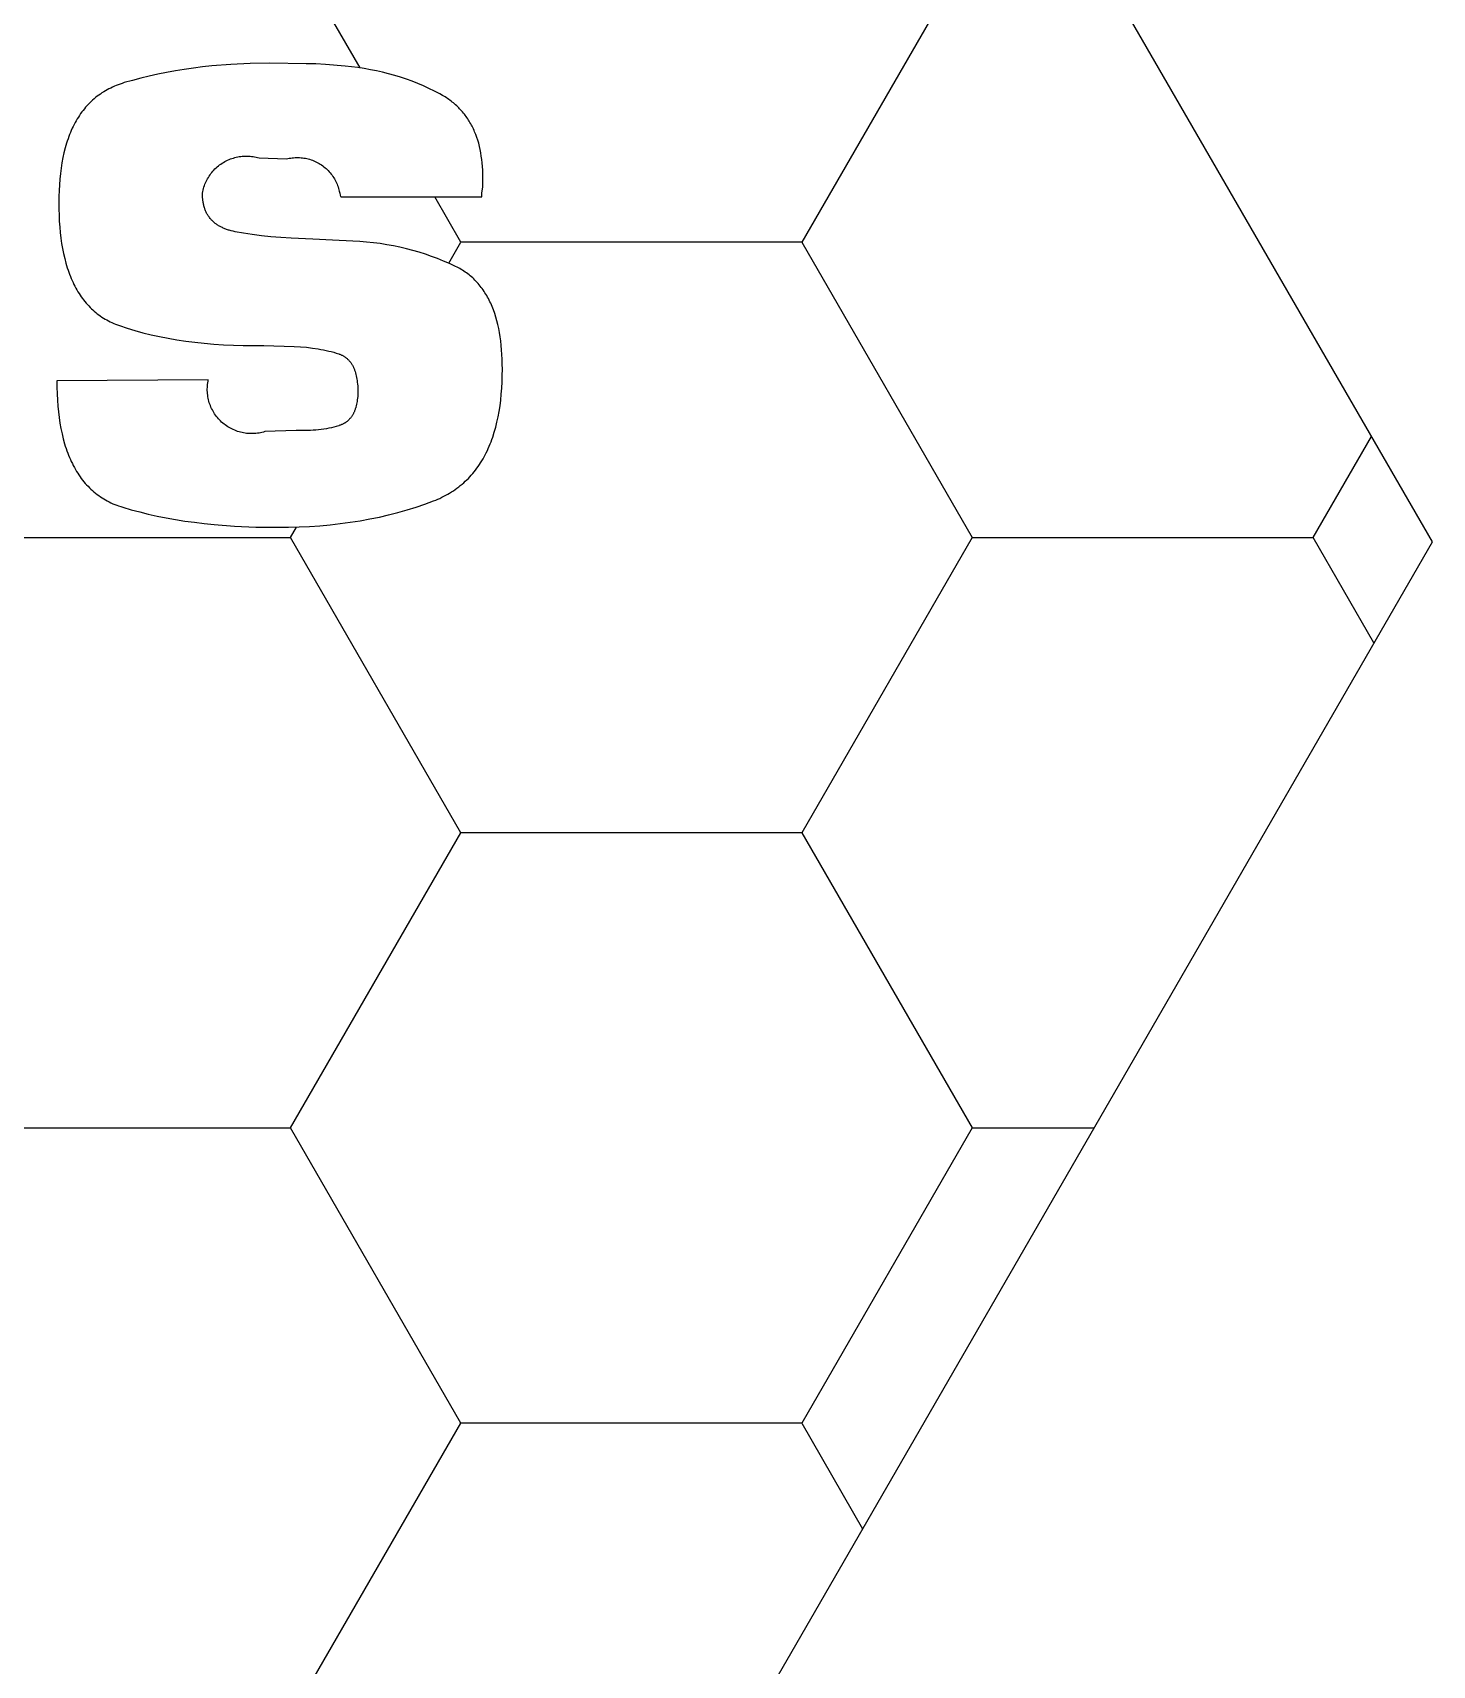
# Model space of a CAD drawing. Header units: millimetres. Extents: x 0 to 80, y 0 to 69.3.
# Drawn here: x 67.67 to 80, y 24.75 to 39.13 of the extents above; entities that cross this region are included whole.
import ezdxf

# ---------------------------------------------------------------- set-up
doc = ezdxf.new("R2010")
doc.units = ezdxf.units.MM
doc.header["$MEASUREMENT"] = 0
for name, color, linetype in [('CUT_PERIMETER', 1, 'CONTINUOUS'), ('HEX_BACKGROUND', 3, 'CONTINUOUS'), ('TEXT', 5, 'CONTINUOUS')]:
    doc.layers.add(name, color=color, linetype=linetype)

msp = doc.modelspace()

# ---------------------------------------------------------------- linework, layer by layer
at = {"layer": 'CUT_PERIMETER'}
for p, q in [((80, 34.641), (60, 69.282)), ((60, 0), (80, 34.641))]:
    msp.add_line(p, q, dxfattribs=at)
at = {"layer": 'HEX_BACKGROUND'}
for p, q in [((70.557, 38.816), (69.943, 39.88)), ((75.947, 39.88), (74.446, 37.28)), ((71.444, 37.28), (71.214, 37.679)), ((71.337, 37.095), (71.444, 37.28)), ((74.446, 37.28), (71.444, 37.28)), ((74.446, 37.28), (75.947, 34.68)), ((78.949, 34.68), (79.463, 35.57)), ((66.94, 34.68), (69.943, 34.68)), ((69.943, 34.68), (69.996, 34.772)), ((71.444, 32.08), (69.943, 34.68)), ((75.947, 34.68), (74.446, 32.08)), ((75.947, 34.68), (78.949, 34.68)), ((79.486, 33.751), (78.95, 34.68)), ((69.943, 29.48), (71.444, 32.08)), ((74.446, 32.08), (71.444, 32.08)), ((74.446, 32.08), (75.947, 29.48)), ((66.94, 29.48), (69.943, 29.48)), ((71.444, 26.88), (69.943, 29.48)), ((75.947, 29.48), (74.446, 26.88)), ((75.947, 29.48), (77.02, 29.48)), ((69.943, 24.28), (71.444, 26.88)), ((74.446, 26.88), (71.444, 26.88)), ((74.446, 26.88), (74.982, 25.95))]:
    msp.add_line(p, q, dxfattribs=at)
at = {"layer": 'TEXT'}
for p, q in [((69.25, 38.834), (69.169, 38.825)), ((69.417, 38.847), (69.25, 38.834)), ((69.587, 38.855), (69.417, 38.847)), ((69.761, 38.858), (69.587, 38.855)), ((70.08, 38.853), (69.761, 38.858)), ((70.166, 38.851), (70.08, 38.853)), ((70.252, 38.846), (70.166, 38.851)), ((70.424, 38.832), (70.252, 38.846)), ((70.481, 38.826), (70.424, 38.832)), ((70.537, 38.819), (70.481, 38.826)), ((68.479, 38.686), (68.461, 38.68)), ((68.552, 38.706), (68.479, 38.686)), ((68.625, 38.726), (68.552, 38.706)), ((68.7, 38.744), (68.625, 38.726)), ((68.775, 38.761), (68.7, 38.744)), ((68.852, 38.776), (68.775, 38.761)), ((68.93, 38.791), (68.852, 38.776)), ((69.008, 38.803), (68.93, 38.791)), ((69.088, 38.815), (69.008, 38.803)), ((69.169, 38.825), (69.088, 38.815)), ((70.593, 38.81), (70.537, 38.819)), ((70.647, 38.8), (70.593, 38.81)), ((70.702, 38.79), (70.647, 38.8)), ((70.755, 38.777), (70.702, 38.79)), ((70.808, 38.764), (70.755, 38.777)), ((70.861, 38.749), (70.808, 38.764)), ((70.913, 38.733), (70.861, 38.749)), ((70.964, 38.716), (70.913, 38.733)), ((71.015, 38.698), (70.964, 38.716)), ((71.065, 38.678), (71.015, 38.698)), ((68.213, 38.544), (68.2, 38.532)), ((68.227, 38.555), (68.213, 38.544)), ((68.24, 38.566), (68.227, 38.555)), ((68.254, 38.576), (68.24, 38.566)), ((68.269, 38.586), (68.254, 38.576)), ((68.283, 38.596), (68.269, 38.586)), ((68.298, 38.605), (68.283, 38.596)), ((68.313, 38.614), (68.298, 38.605)), ((68.328, 38.623), (68.313, 38.614)), ((68.344, 38.631), (68.328, 38.623)), ((68.36, 38.639), (68.344, 38.631)), ((68.376, 38.647), (68.36, 38.639)), ((68.393, 38.654), (68.376, 38.647)), ((68.409, 38.661), (68.393, 38.654)), ((68.426, 38.668), (68.409, 38.661)), ((68.444, 38.674), (68.426, 38.668)), ((68.461, 38.68), (68.444, 38.674)), ((71.114, 38.657), (71.065, 38.678)), ((71.163, 38.635), (71.114, 38.657)), ((71.211, 38.611), (71.163, 38.635)), ((71.259, 38.587), (71.211, 38.611)), ((71.282, 38.574), (71.259, 38.587)), ((71.294, 38.567), (71.282, 38.574)), ((71.305, 38.56), (71.294, 38.567)), ((71.316, 38.553), (71.305, 38.56)), ((71.327, 38.546), (71.316, 38.553)), ((71.337, 38.538), (71.327, 38.546)), ((71.348, 38.531), (71.337, 38.538)), ((68.085, 38.398), (68.075, 38.383)), ((68.095, 38.413), (68.085, 38.398)), ((68.106, 38.428), (68.095, 38.413)), ((68.117, 38.442), (68.106, 38.428)), ((68.128, 38.456), (68.117, 38.442)), ((68.139, 38.47), (68.128, 38.456)), ((68.151, 38.483), (68.139, 38.47)), ((68.163, 38.496), (68.151, 38.483)), ((68.175, 38.508), (68.163, 38.496)), ((68.188, 38.52), (68.175, 38.508)), ((68.2, 38.532), (68.188, 38.52)), ((71.358, 38.523), (71.348, 38.531)), ((71.368, 38.515), (71.358, 38.523)), ((71.378, 38.507), (71.368, 38.515)), ((71.388, 38.499), (71.378, 38.507)), ((71.397, 38.491), (71.388, 38.499)), ((71.407, 38.482), (71.397, 38.491)), ((71.416, 38.474), (71.407, 38.482)), ((71.425, 38.465), (71.416, 38.474)), ((71.433, 38.456), (71.425, 38.465)), ((71.442, 38.447), (71.433, 38.456)), ((71.45, 38.437), (71.442, 38.447)), ((71.459, 38.428), (71.45, 38.437)), ((71.467, 38.418), (71.459, 38.428)), ((71.475, 38.408), (71.467, 38.418)), ((71.482, 38.399), (71.475, 38.408)), ((71.49, 38.388), (71.482, 38.399)), ((68.013, 38.266), (68.005, 38.248)), ((68.021, 38.284), (68.013, 38.266)), ((68.029, 38.301), (68.021, 38.284)), ((68.038, 38.318), (68.029, 38.301)), ((68.047, 38.335), (68.038, 38.318)), ((68.056, 38.351), (68.047, 38.335)), ((68.065, 38.367), (68.056, 38.351)), ((68.075, 38.383), (68.065, 38.367)), ((71.497, 38.378), (71.49, 38.388)), ((71.504, 38.368), (71.497, 38.378)), ((71.511, 38.357), (71.504, 38.368)), ((71.518, 38.346), (71.511, 38.357)), ((71.524, 38.335), (71.518, 38.346)), ((71.531, 38.324), (71.524, 38.335)), ((71.537, 38.313), (71.531, 38.324)), ((71.543, 38.302), (71.537, 38.313)), ((71.549, 38.29), (71.543, 38.302)), ((71.554, 38.278), (71.549, 38.29)), ((71.56, 38.266), (71.554, 38.278)), ((71.565, 38.254), (71.56, 38.266)), ((71.57, 38.242), (71.565, 38.254)), ((67.959, 38.111), (67.948, 38.069)), ((67.971, 38.152), (67.959, 38.111)), ((67.977, 38.172), (67.971, 38.152)), ((67.984, 38.191), (67.977, 38.172)), ((67.99, 38.211), (67.984, 38.191)), ((67.998, 38.229), (67.99, 38.211)), ((68.005, 38.248), (67.998, 38.229)), ((71.575, 38.23), (71.57, 38.242)), ((71.584, 38.204), (71.575, 38.23)), ((71.593, 38.179), (71.584, 38.204)), ((71.601, 38.152), (71.593, 38.179)), ((71.608, 38.125), (71.601, 38.152)), ((71.614, 38.097), (71.608, 38.125)), ((67.93, 37.981), (67.923, 37.934)), ((67.938, 38.026), (67.93, 37.981)), ((67.948, 38.069), (67.938, 38.026)), ((69.319, 37.961), (69.33, 37.969)), ((69.33, 37.969), (69.342, 37.977)), ((69.342, 37.977), (69.353, 37.984)), ((69.353, 37.984), (69.365, 37.991)), ((69.365, 37.991), (69.377, 37.997)), ((69.377, 37.997), (69.389, 38.003)), ((69.389, 38.003), (69.402, 38.008)), ((69.402, 38.008), (69.414, 38.014)), ((69.414, 38.014), (69.427, 38.018)), ((69.427, 38.018), (69.44, 38.022)), ((69.44, 38.022), (69.453, 38.026)), ((69.453, 38.026), (69.466, 38.029)), ((69.466, 38.029), (69.479, 38.032)), ((69.479, 38.032), (69.492, 38.035)), ((69.492, 38.035), (69.506, 38.036)), ((69.506, 38.036), (69.519, 38.038)), ((69.519, 38.038), (69.533, 38.039)), ((69.533, 38.039), (69.546, 38.039)), ((69.546, 38.039), (69.56, 38.039)), ((69.56, 38.039), (69.574, 38.039)), ((69.574, 38.039), (69.587, 38.038)), ((69.587, 38.038), (69.601, 38.037)), ((69.601, 38.037), (69.614, 38.035)), ((69.614, 38.035), (69.627, 38.033)), ((69.627, 38.033), (69.641, 38.03)), ((69.641, 38.03), (69.654, 38.027)), ((69.654, 38.027), (69.667, 38.023)), ((69.667, 38.023), (69.908, 38.014)), ((69.908, 38.014), (69.92, 38.017)), ((69.92, 38.017), (69.933, 38.02)), ((69.933, 38.02), (69.946, 38.022)), ((69.946, 38.022), (69.959, 38.024)), ((69.959, 38.024), (69.971, 38.025)), ((69.971, 38.025), (69.984, 38.026)), ((69.984, 38.026), (69.997, 38.027)), ((69.997, 38.027), (70.01, 38.027)), ((70.01, 38.027), (70.023, 38.026)), ((70.023, 38.026), (70.036, 38.025)), ((70.036, 38.025), (70.049, 38.024)), ((70.049, 38.024), (70.062, 38.022)), ((70.062, 38.022), (70.075, 38.02)), ((70.075, 38.02), (70.087, 38.017)), ((70.087, 38.017), (70.1, 38.014)), ((70.1, 38.014), (70.112, 38.011)), ((70.112, 38.011), (70.125, 38.007)), ((70.125, 38.007), (70.137, 38.002)), ((70.137, 38.002), (70.149, 37.998)), ((70.149, 37.998), (70.161, 37.992)), ((70.161, 37.992), (70.172, 37.987)), ((70.172, 37.987), (70.184, 37.981)), ((70.184, 37.981), (70.195, 37.975)), ((70.195, 37.975), (70.206, 37.968)), ((70.206, 37.968), (70.217, 37.961)), ((71.62, 38.068), (71.614, 38.097)), ((71.624, 38.039), (71.62, 38.068)), ((71.628, 38.009), (71.624, 38.039)), ((71.632, 37.979), (71.628, 38.009)), ((71.634, 37.948), (71.632, 37.979)), ((67.911, 37.837), (67.908, 37.787)), ((67.917, 37.887), (67.911, 37.837)), ((67.923, 37.934), (67.917, 37.887)), ((69.2, 37.816), (69.206, 37.828)), ((69.206, 37.828), (69.213, 37.84)), ((69.213, 37.84), (69.22, 37.852)), ((69.22, 37.852), (69.227, 37.863)), ((69.227, 37.863), (69.235, 37.874)), ((69.235, 37.874), (69.243, 37.885)), ((69.243, 37.885), (69.251, 37.896)), ((69.251, 37.896), (69.26, 37.906)), ((69.26, 37.906), (69.269, 37.916)), ((69.269, 37.916), (69.278, 37.926)), ((69.278, 37.926), (69.288, 37.935)), ((69.288, 37.935), (69.298, 37.944)), ((69.298, 37.944), (69.309, 37.953)), ((69.309, 37.953), (69.319, 37.961)), ((70.217, 37.961), (70.227, 37.953)), ((70.227, 37.953), (70.238, 37.945)), ((70.238, 37.945), (70.248, 37.937)), ((70.248, 37.937), (70.257, 37.929)), ((70.257, 37.929), (70.267, 37.92)), ((70.267, 37.92), (70.276, 37.911)), ((70.276, 37.911), (70.285, 37.901)), ((70.285, 37.901), (70.293, 37.891)), ((70.293, 37.891), (70.301, 37.881)), ((70.301, 37.881), (70.309, 37.871)), ((70.309, 37.871), (70.317, 37.86)), ((70.317, 37.86), (70.324, 37.849)), ((70.324, 37.849), (70.33, 37.838)), ((70.33, 37.838), (70.337, 37.827)), ((70.337, 37.827), (70.343, 37.816)), ((71.636, 37.916), (71.634, 37.948)), ((71.637, 37.884), (71.636, 37.916)), ((71.638, 37.851), (71.637, 37.884)), ((71.638, 37.765), (71.638, 37.851)), ((67.903, 37.682), (67.902, 37.627)), ((67.905, 37.735), (67.903, 37.682)), ((67.908, 37.787), (67.905, 37.735)), ((69.168, 37.713), (69.17, 37.726)), ((69.168, 37.696), (69.168, 37.713)), ((69.169, 37.678), (69.168, 37.696)), ((69.169, 37.67), (69.169, 37.678)), ((69.17, 37.726), (69.173, 37.74)), ((69.173, 37.74), (69.177, 37.753)), ((69.177, 37.753), (69.18, 37.766)), ((69.18, 37.766), (69.185, 37.779)), ((69.185, 37.779), (69.189, 37.791)), ((69.189, 37.791), (69.195, 37.804)), ((69.195, 37.804), (69.2, 37.816)), ((70.343, 37.816), (70.348, 37.804)), ((70.348, 37.804), (70.353, 37.792)), ((70.353, 37.792), (70.358, 37.78)), ((70.358, 37.78), (70.362, 37.768)), ((70.362, 37.768), (70.366, 37.755)), ((70.366, 37.755), (70.37, 37.743)), ((70.37, 37.743), (70.373, 37.73)), ((70.373, 37.73), (70.377, 37.713)), ((70.377, 37.713), (70.381, 37.696)), ((70.381, 37.696), (70.385, 37.683)), ((70.385, 37.683), (70.39, 37.679)), ((70.39, 37.679), (71.629, 37.679)), ((71.629, 37.717), (71.638, 37.765)), ((71.629, 37.679), (71.629, 37.717)), ((67.902, 37.627), (67.903, 37.572)), ((67.903, 37.572), (67.905, 37.518)), ((69.17, 37.662), (69.169, 37.67)), ((69.171, 37.654), (69.17, 37.662)), ((69.172, 37.646), (69.171, 37.654)), ((69.173, 37.638), (69.172, 37.646)), ((69.175, 37.63), (69.173, 37.638)), ((69.176, 37.622), (69.175, 37.63)), ((69.178, 37.615), (69.176, 37.622)), ((69.18, 37.607), (69.178, 37.615)), ((69.181, 37.6), (69.18, 37.607)), ((69.183, 37.593), (69.181, 37.6)), ((69.186, 37.585), (69.183, 37.593)), ((69.188, 37.578), (69.186, 37.585)), ((69.19, 37.571), (69.188, 37.578)), ((69.193, 37.565), (69.19, 37.571)), ((69.196, 37.558), (69.193, 37.565)), ((69.199, 37.551), (69.196, 37.558)), ((69.202, 37.545), (69.199, 37.551)), ((69.205, 37.538), (69.202, 37.545)), ((69.208, 37.532), (69.205, 37.538)), ((69.212, 37.526), (69.208, 37.532)), ((67.905, 37.518), (67.907, 37.465)), ((67.907, 37.465), (67.911, 37.414)), ((67.911, 37.414), (67.915, 37.365)), ((69.215, 37.52), (69.212, 37.526)), ((69.219, 37.514), (69.215, 37.52)), ((69.223, 37.508), (69.219, 37.514)), ((69.227, 37.503), (69.223, 37.508)), ((69.231, 37.497), (69.227, 37.503)), ((69.235, 37.491), (69.231, 37.497)), ((69.24, 37.486), (69.235, 37.491)), ((69.244, 37.481), (69.24, 37.486)), ((69.249, 37.476), (69.244, 37.481)), ((69.254, 37.471), (69.249, 37.476)), ((69.259, 37.466), (69.254, 37.471)), ((69.264, 37.461), (69.259, 37.466)), ((69.269, 37.456), (69.264, 37.461)), ((69.275, 37.452), (69.269, 37.456)), ((69.28, 37.447), (69.275, 37.452)), ((69.286, 37.443), (69.28, 37.447)), ((69.292, 37.439), (69.286, 37.443)), ((69.298, 37.434), (69.292, 37.439)), ((69.304, 37.43), (69.298, 37.434)), ((69.31, 37.426), (69.304, 37.43)), ((69.317, 37.423), (69.31, 37.426)), ((69.323, 37.419), (69.317, 37.423)), ((69.33, 37.415), (69.323, 37.419)), ((69.337, 37.412), (69.33, 37.415)), ((69.344, 37.409), (69.337, 37.412)), ((69.351, 37.405), (69.344, 37.409)), ((69.358, 37.402), (69.351, 37.405)), ((69.365, 37.399), (69.358, 37.402)), ((69.373, 37.396), (69.365, 37.399)), ((69.381, 37.393), (69.373, 37.396)), ((69.388, 37.391), (69.381, 37.393)), ((69.396, 37.388), (69.388, 37.391)), ((69.404, 37.386), (69.396, 37.388)), ((67.915, 37.365), (67.921, 37.316)), ((67.921, 37.316), (67.928, 37.269)), ((67.928, 37.269), (67.936, 37.224)), ((69.421, 37.381), (69.404, 37.386)), ((69.438, 37.377), (69.421, 37.381)), ((69.456, 37.373), (69.438, 37.377)), ((69.53, 37.36), (69.456, 37.373)), ((69.607, 37.348), (69.53, 37.36)), ((69.687, 37.338), (69.607, 37.348)), ((69.771, 37.329), (69.687, 37.338)), ((69.858, 37.322), (69.771, 37.329)), ((69.949, 37.316), (69.858, 37.322)), ((70.14, 37.309), (69.949, 37.316)), ((70.312, 37.3), (70.14, 37.309)), ((70.493, 37.291), (70.312, 37.3)), ((70.554, 37.287), (70.493, 37.291)), ((70.614, 37.282), (70.554, 37.287)), ((70.674, 37.276), (70.614, 37.282)), ((70.733, 37.268), (70.674, 37.276)), ((70.792, 37.258), (70.733, 37.268)), ((70.85, 37.248), (70.792, 37.258)), ((70.907, 37.236), (70.85, 37.248)), ((67.936, 37.224), (67.945, 37.18)), ((67.945, 37.18), (67.955, 37.137)), ((67.955, 37.137), (67.966, 37.096)), ((70.964, 37.223), (70.907, 37.236)), ((71.02, 37.208), (70.964, 37.223)), ((71.076, 37.192), (71.02, 37.208)), ((71.131, 37.175), (71.076, 37.192)), ((71.185, 37.156), (71.131, 37.175)), ((71.239, 37.136), (71.185, 37.156)), ((71.292, 37.114), (71.239, 37.136)), ((71.345, 37.092), (71.292, 37.114)), ((67.966, 37.096), (67.977, 37.056)), ((67.977, 37.056), (67.984, 37.036)), ((67.984, 37.036), (67.991, 37.017)), ((67.991, 37.017), (67.997, 36.998)), ((67.997, 36.998), (68.005, 36.98)), ((68.005, 36.98), (68.012, 36.962)), ((68.012, 36.962), (68.02, 36.944)), ((71.397, 37.068), (71.345, 37.092)), ((71.41, 37.061), (71.397, 37.068)), ((71.422, 37.055), (71.41, 37.061)), ((71.435, 37.048), (71.422, 37.055)), ((71.447, 37.041), (71.435, 37.048)), ((71.459, 37.034), (71.447, 37.041)), ((71.471, 37.026), (71.459, 37.034)), ((71.482, 37.018), (71.471, 37.026)), ((71.494, 37.01), (71.482, 37.018)), ((71.505, 37.002), (71.494, 37.01)), ((71.516, 36.993), (71.505, 37.002)), ((71.527, 36.985), (71.516, 36.993)), ((71.537, 36.976), (71.527, 36.985)), ((71.548, 36.966), (71.537, 36.976)), ((71.558, 36.957), (71.548, 36.966)), ((71.568, 36.947), (71.558, 36.957)), ((68.02, 36.944), (68.028, 36.927)), ((68.028, 36.927), (68.036, 36.909)), ((68.036, 36.909), (68.044, 36.893)), ((68.044, 36.893), (68.053, 36.876)), ((68.053, 36.876), (68.062, 36.86)), ((68.062, 36.86), (68.071, 36.845)), ((68.071, 36.845), (68.081, 36.829)), ((68.081, 36.829), (68.091, 36.814)), ((68.091, 36.814), (68.101, 36.8)), ((71.577, 36.937), (71.568, 36.947)), ((71.587, 36.927), (71.577, 36.937)), ((71.596, 36.916), (71.587, 36.927)), ((71.606, 36.905), (71.596, 36.916)), ((71.615, 36.894), (71.606, 36.905)), ((71.623, 36.883), (71.615, 36.894)), ((71.632, 36.872), (71.623, 36.883)), ((71.64, 36.86), (71.632, 36.872)), ((71.648, 36.848), (71.64, 36.86)), ((71.656, 36.835), (71.648, 36.848)), ((71.664, 36.823), (71.656, 36.835)), ((71.672, 36.81), (71.664, 36.823)), ((68.101, 36.8), (68.111, 36.786)), ((68.111, 36.786), (68.121, 36.772)), ((68.121, 36.772), (68.132, 36.758)), ((68.132, 36.758), (68.143, 36.745)), ((68.143, 36.745), (68.155, 36.732)), ((68.155, 36.732), (68.166, 36.719)), ((68.166, 36.719), (68.178, 36.707)), ((68.178, 36.707), (68.19, 36.695)), ((68.19, 36.695), (68.203, 36.684)), ((68.203, 36.684), (68.215, 36.673)), ((68.215, 36.673), (68.228, 36.662)), ((71.679, 36.797), (71.672, 36.81)), ((71.686, 36.784), (71.679, 36.797)), ((71.693, 36.77), (71.686, 36.784)), ((71.7, 36.757), (71.693, 36.77)), ((71.707, 36.743), (71.7, 36.757)), ((71.713, 36.728), (71.707, 36.743)), ((71.719, 36.714), (71.713, 36.728)), ((71.731, 36.684), (71.719, 36.714)), ((71.742, 36.654), (71.731, 36.684)), ((68.228, 36.662), (68.241, 36.651)), ((68.241, 36.651), (68.255, 36.641)), ((68.255, 36.641), (68.268, 36.632)), ((68.268, 36.632), (68.282, 36.622)), ((68.282, 36.622), (68.297, 36.613)), ((68.297, 36.613), (68.311, 36.604)), ((68.311, 36.604), (68.326, 36.596)), ((68.326, 36.596), (68.341, 36.588)), ((68.341, 36.588), (68.356, 36.58)), ((68.356, 36.58), (68.371, 36.573)), ((68.371, 36.573), (68.387, 36.566)), ((68.387, 36.566), (68.403, 36.559)), ((68.403, 36.559), (68.42, 36.553)), ((68.42, 36.553), (68.436, 36.547)), ((68.436, 36.547), (68.504, 36.525)), ((71.752, 36.622), (71.742, 36.654)), ((71.761, 36.589), (71.752, 36.622)), ((71.769, 36.555), (71.761, 36.589)), ((71.777, 36.521), (71.769, 36.555)), ((68.504, 36.525), (68.573, 36.504)), ((68.573, 36.504), (68.643, 36.484)), ((68.643, 36.484), (68.716, 36.466)), ((68.716, 36.466), (68.79, 36.45)), ((68.79, 36.45), (68.865, 36.435)), ((68.865, 36.435), (68.943, 36.422)), ((68.943, 36.422), (69.021, 36.41)), ((69.021, 36.41), (69.102, 36.4)), ((69.102, 36.4), (69.184, 36.391)), ((69.184, 36.391), (69.267, 36.384)), ((69.267, 36.384), (69.353, 36.378)), ((71.784, 36.485), (71.777, 36.521)), ((71.79, 36.448), (71.784, 36.485)), ((71.795, 36.411), (71.79, 36.448)), ((71.8, 36.372), (71.795, 36.411)), ((69.353, 36.378), (69.44, 36.374)), ((69.44, 36.374), (69.528, 36.371)), ((69.528, 36.371), (69.71, 36.37)), ((69.71, 36.37), (69.977, 36.362)), ((69.977, 36.362), (70.032, 36.359)), ((70.032, 36.359), (70.085, 36.355)), ((70.085, 36.355), (70.137, 36.349)), ((70.137, 36.349), (70.186, 36.341)), ((70.186, 36.341), (70.211, 36.337)), ((70.211, 36.337), (70.234, 36.333)), ((70.234, 36.333), (70.258, 36.328)), ((70.258, 36.328), (70.281, 36.322)), ((70.281, 36.322), (70.303, 36.317)), ((70.303, 36.317), (70.325, 36.311)), ((70.325, 36.311), (70.347, 36.304)), ((70.347, 36.304), (70.368, 36.297)), ((70.368, 36.297), (70.373, 36.296)), ((70.373, 36.296), (70.379, 36.294)), ((70.379, 36.294), (70.384, 36.292)), ((70.384, 36.292), (70.389, 36.289)), ((70.389, 36.289), (70.393, 36.287)), ((70.393, 36.287), (70.398, 36.285)), ((70.398, 36.285), (70.403, 36.282)), ((70.403, 36.282), (70.408, 36.28)), ((70.408, 36.28), (70.412, 36.277)), ((70.412, 36.277), (70.417, 36.274)), ((70.417, 36.274), (70.421, 36.272)), ((70.421, 36.272), (70.425, 36.269)), ((70.425, 36.269), (70.429, 36.266)), ((70.429, 36.266), (70.434, 36.262)), ((70.434, 36.262), (70.438, 36.259)), ((70.438, 36.259), (70.442, 36.256)), ((70.442, 36.256), (70.446, 36.252)), ((70.446, 36.252), (70.449, 36.248)), ((70.449, 36.248), (70.453, 36.245)), ((70.453, 36.245), (70.457, 36.241)), ((70.457, 36.241), (70.46, 36.237)), ((71.803, 36.332), (71.8, 36.372)), ((71.806, 36.292), (71.803, 36.332)), ((71.808, 36.25), (71.806, 36.292)), ((71.809, 36.208), (71.808, 36.25)), ((70.46, 36.237), (70.464, 36.233)), ((70.464, 36.233), (70.467, 36.229)), ((70.467, 36.229), (70.471, 36.225)), ((70.471, 36.225), (70.474, 36.22)), ((70.474, 36.22), (70.477, 36.216)), ((70.477, 36.216), (70.48, 36.211)), ((70.48, 36.211), (70.483, 36.206)), ((70.483, 36.206), (70.486, 36.202)), ((70.486, 36.202), (70.489, 36.197)), ((70.489, 36.197), (70.491, 36.192)), ((70.491, 36.192), (70.494, 36.187)), ((70.494, 36.187), (70.497, 36.181)), ((70.497, 36.181), (70.499, 36.176)), ((70.499, 36.176), (70.502, 36.171)), ((70.502, 36.171), (70.504, 36.165)), ((70.504, 36.165), (70.506, 36.159)), ((70.506, 36.159), (70.508, 36.154)), ((70.508, 36.154), (70.51, 36.148)), ((70.51, 36.148), (70.512, 36.142)), ((70.512, 36.142), (70.516, 36.129)), ((70.516, 36.129), (70.52, 36.117)), ((70.52, 36.117), (70.523, 36.104)), ((70.523, 36.104), (70.526, 36.09)), ((71.807, 36.05), (71.809, 36.107)), ((71.81, 36.164), (71.809, 36.208)), ((71.809, 36.107), (71.81, 36.164)), ((69.219, 36.069), (67.885, 36.061)), ((67.885, 36.061), (67.886, 36.003)), ((67.886, 36.003), (67.888, 35.946)), ((69.21, 35.988), (69.211, 36.002)), ((69.21, 35.975), (69.21, 35.988)), ((69.211, 35.961), (69.21, 35.975)), ((69.211, 36.015), (69.213, 36.029)), ((69.211, 36.002), (69.211, 36.015)), ((69.212, 35.947), (69.211, 35.961)), ((69.213, 36.029), (69.214, 36.042)), ((69.214, 36.042), (69.217, 36.056)), ((69.217, 36.056), (69.219, 36.069)), ((70.526, 36.09), (70.528, 36.076)), ((70.528, 36.076), (70.53, 36.062)), ((70.53, 36.062), (70.532, 36.047)), ((70.532, 36.047), (70.533, 36.031)), ((70.533, 36.031), (70.535, 36.016)), ((70.535, 36.016), (70.535, 36)), ((70.535, 36), (70.536, 35.983)), ((70.536, 35.951), (70.535, 35.936)), ((70.536, 35.983), (70.536, 35.966)), ((70.536, 35.966), (70.536, 35.951)), ((71.8, 35.942), (71.805, 35.996)), ((71.805, 35.996), (71.807, 36.05)), ((67.888, 35.946), (67.89, 35.891)), ((67.89, 35.891), (67.894, 35.838)), ((67.894, 35.838), (67.899, 35.786)), ((69.214, 35.934), (69.212, 35.947)), ((69.216, 35.92), (69.214, 35.934)), ((69.218, 35.907), (69.216, 35.92)), ((69.221, 35.894), (69.218, 35.907)), ((69.225, 35.88), (69.221, 35.894)), ((69.228, 35.867), (69.225, 35.88)), ((69.233, 35.854), (69.228, 35.867)), ((69.238, 35.842), (69.233, 35.854)), ((69.243, 35.829), (69.238, 35.842)), ((69.248, 35.817), (69.243, 35.829)), ((69.255, 35.805), (69.248, 35.817)), ((70.512, 35.807), (70.51, 35.801)), ((70.514, 35.812), (70.512, 35.807)), ((70.516, 35.818), (70.514, 35.812)), ((70.518, 35.823), (70.516, 35.818)), ((70.52, 35.829), (70.518, 35.823)), ((70.523, 35.841), (70.52, 35.829)), ((70.526, 35.854), (70.523, 35.841)), ((70.528, 35.866), (70.526, 35.854)), ((70.53, 35.879), (70.528, 35.866)), ((70.532, 35.893), (70.53, 35.879)), ((70.533, 35.907), (70.532, 35.893)), ((70.535, 35.921), (70.533, 35.907)), ((70.535, 35.936), (70.535, 35.921)), ((71.781, 35.791), (71.789, 35.84)), ((71.789, 35.84), (71.795, 35.89)), ((71.795, 35.89), (71.8, 35.942)), ((67.899, 35.786), (67.906, 35.736)), ((67.906, 35.736), (67.913, 35.687)), ((67.913, 35.687), (67.922, 35.639)), ((69.261, 35.793), (69.255, 35.805)), ((69.268, 35.781), (69.261, 35.793)), ((69.275, 35.769), (69.268, 35.781)), ((69.283, 35.758), (69.275, 35.769)), ((69.291, 35.747), (69.283, 35.758)), ((69.3, 35.737), (69.291, 35.747)), ((69.309, 35.726), (69.3, 35.737)), ((69.318, 35.716), (69.309, 35.726)), ((69.327, 35.707), (69.318, 35.716)), ((69.337, 35.697), (69.327, 35.707)), ((69.347, 35.688), (69.337, 35.697)), ((69.358, 35.679), (69.347, 35.688)), ((69.369, 35.671), (69.358, 35.679)), ((69.38, 35.663), (69.369, 35.671)), ((69.391, 35.656), (69.38, 35.663)), ((70.368, 35.665), (70.347, 35.659)), ((70.373, 35.666), (70.368, 35.665)), ((70.379, 35.668), (70.373, 35.666)), ((70.384, 35.67), (70.379, 35.668)), ((70.389, 35.672), (70.384, 35.67)), ((70.393, 35.674), (70.389, 35.672)), ((70.398, 35.676), (70.393, 35.674)), ((70.403, 35.678), (70.398, 35.676)), ((70.408, 35.681), (70.403, 35.678)), ((70.412, 35.683), (70.408, 35.681)), ((70.417, 35.686), (70.412, 35.683)), ((70.421, 35.688), (70.417, 35.686)), ((70.425, 35.691), (70.421, 35.688)), ((70.429, 35.694), (70.425, 35.691)), ((70.434, 35.697), (70.429, 35.694)), ((70.438, 35.7), (70.434, 35.697)), ((70.442, 35.703), (70.438, 35.7)), ((70.446, 35.706), (70.442, 35.703)), ((70.449, 35.709), (70.446, 35.706)), ((70.453, 35.713), (70.449, 35.709)), ((70.457, 35.716), (70.453, 35.713)), ((70.46, 35.72), (70.457, 35.716)), ((70.464, 35.724), (70.46, 35.72)), ((70.467, 35.727), (70.464, 35.724)), ((70.471, 35.731), (70.467, 35.727)), ((70.474, 35.735), (70.471, 35.731)), ((70.477, 35.739), (70.474, 35.735)), ((70.48, 35.744), (70.477, 35.739)), ((70.483, 35.748), (70.48, 35.744)), ((70.486, 35.752), (70.483, 35.748)), ((70.489, 35.757), (70.486, 35.752)), ((70.491, 35.761), (70.489, 35.757)), ((70.494, 35.766), (70.491, 35.761)), ((70.497, 35.771), (70.494, 35.766)), ((70.499, 35.775), (70.497, 35.771)), ((70.502, 35.78), (70.499, 35.775)), ((70.504, 35.785), (70.502, 35.78)), ((70.506, 35.791), (70.504, 35.785)), ((70.508, 35.796), (70.506, 35.791)), ((70.51, 35.801), (70.508, 35.796)), ((71.751, 35.651), (71.762, 35.696)), ((71.762, 35.696), (71.772, 35.743)), ((71.772, 35.743), (71.781, 35.791)), ((67.922, 35.639), (67.931, 35.593)), ((67.931, 35.593), (67.942, 35.549)), ((67.942, 35.549), (67.954, 35.506)), ((69.403, 35.649), (69.391, 35.656)), ((69.415, 35.642), (69.403, 35.649)), ((69.427, 35.636), (69.415, 35.642)), ((69.439, 35.63), (69.427, 35.636)), ((69.452, 35.624), (69.439, 35.63)), ((69.464, 35.619), (69.452, 35.624)), ((69.477, 35.615), (69.464, 35.619)), ((69.49, 35.611), (69.477, 35.615)), ((69.503, 35.607), (69.49, 35.611)), ((69.517, 35.604), (69.503, 35.607)), ((69.53, 35.601), (69.517, 35.604)), ((69.543, 35.599), (69.53, 35.601)), ((69.557, 35.597), (69.543, 35.599)), ((69.57, 35.596), (69.557, 35.597)), ((69.584, 35.595), (69.57, 35.596)), ((69.598, 35.595), (69.584, 35.595)), ((69.611, 35.595), (69.598, 35.595)), ((69.625, 35.596), (69.611, 35.595)), ((69.638, 35.597), (69.625, 35.596)), ((69.652, 35.598), (69.638, 35.597)), ((69.666, 35.6), (69.652, 35.598)), ((69.679, 35.603), (69.666, 35.6)), ((69.692, 35.606), (69.679, 35.603)), ((69.705, 35.609), (69.692, 35.606)), ((69.718, 35.613), (69.705, 35.609)), ((69.994, 35.622), (69.718, 35.613)), ((70.02, 35.621), (69.994, 35.622)), ((70.045, 35.621), (70.02, 35.621)), ((70.07, 35.621), (70.045, 35.621)), ((70.095, 35.621), (70.07, 35.621)), ((70.119, 35.622), (70.095, 35.621)), ((70.143, 35.624), (70.119, 35.622)), ((70.167, 35.626), (70.143, 35.624)), ((70.191, 35.628), (70.167, 35.626)), ((70.214, 35.631), (70.191, 35.628)), ((70.237, 35.634), (70.214, 35.631)), ((70.26, 35.638), (70.237, 35.634)), ((70.282, 35.643), (70.26, 35.638)), ((70.304, 35.647), (70.282, 35.643)), ((70.326, 35.653), (70.304, 35.647)), ((70.347, 35.659), (70.326, 35.653)), ((71.702, 35.504), (71.71, 35.524)), ((71.71, 35.524), (71.717, 35.544)), ((71.717, 35.544), (71.725, 35.565)), ((71.725, 35.565), (71.738, 35.607)), ((71.738, 35.607), (71.751, 35.651)), ((67.954, 35.506), (67.96, 35.485)), ((67.96, 35.485), (67.967, 35.464)), ((67.967, 35.464), (67.974, 35.444)), ((67.974, 35.444), (67.981, 35.424)), ((67.981, 35.424), (67.989, 35.405)), ((67.989, 35.405), (67.996, 35.386)), ((67.996, 35.386), (68.005, 35.367)), ((71.639, 35.373), (71.649, 35.391)), ((71.649, 35.391), (71.658, 35.409)), ((71.658, 35.409), (71.667, 35.427)), ((71.667, 35.427), (71.677, 35.446)), ((71.677, 35.446), (71.685, 35.465)), ((71.685, 35.465), (71.694, 35.484)), ((71.694, 35.484), (71.702, 35.504)), ((68.005, 35.367), (68.013, 35.349)), ((68.013, 35.349), (68.022, 35.331)), ((68.022, 35.331), (68.03, 35.313)), ((68.03, 35.313), (68.04, 35.296)), ((68.04, 35.296), (68.049, 35.279)), ((68.049, 35.279), (68.059, 35.262)), ((68.059, 35.262), (68.069, 35.246)), ((68.069, 35.246), (68.079, 35.231)), ((71.536, 35.23), (71.549, 35.244)), ((71.549, 35.244), (71.561, 35.259)), ((71.561, 35.259), (71.573, 35.274)), ((71.573, 35.274), (71.585, 35.29)), ((71.585, 35.29), (71.596, 35.306)), ((71.596, 35.306), (71.607, 35.322)), ((71.607, 35.322), (71.618, 35.339)), ((71.618, 35.339), (71.628, 35.356)), ((71.628, 35.356), (71.639, 35.373)), ((68.079, 35.231), (68.09, 35.215)), ((68.09, 35.215), (68.101, 35.2)), ((68.101, 35.2), (68.112, 35.186)), ((68.112, 35.186), (68.124, 35.171)), ((68.124, 35.171), (68.135, 35.157)), ((68.135, 35.157), (68.147, 35.144)), ((68.147, 35.144), (68.16, 35.131)), ((68.16, 35.131), (68.172, 35.118)), ((68.172, 35.118), (68.185, 35.106)), ((68.185, 35.106), (68.199, 35.094)), ((68.199, 35.094), (68.212, 35.082)), ((71.362, 35.081), (71.378, 35.092)), ((71.378, 35.092), (71.394, 35.103)), ((71.394, 35.103), (71.409, 35.114)), ((71.409, 35.114), (71.425, 35.125)), ((71.425, 35.125), (71.439, 35.137)), ((71.439, 35.137), (71.454, 35.149)), ((71.454, 35.149), (71.469, 35.162)), ((71.469, 35.162), (71.483, 35.175)), ((71.483, 35.175), (71.496, 35.188)), ((71.496, 35.188), (71.51, 35.201)), ((71.51, 35.201), (71.523, 35.215)), ((71.523, 35.215), (71.536, 35.23)), ((68.212, 35.082), (68.226, 35.071)), ((68.226, 35.071), (68.24, 35.06)), ((68.24, 35.06), (68.254, 35.049)), ((68.254, 35.049), (68.269, 35.039)), ((68.269, 35.039), (68.284, 35.029)), ((68.284, 35.029), (68.299, 35.02)), ((68.299, 35.02), (68.314, 35.011)), ((68.314, 35.011), (68.33, 35.002)), ((68.33, 35.002), (68.346, 34.994)), ((68.346, 34.994), (68.362, 34.986)), ((68.362, 34.986), (68.379, 34.978)), ((68.379, 34.978), (68.396, 34.971)), ((68.396, 34.971), (68.413, 34.964)), ((68.413, 34.964), (68.43, 34.958)), ((68.43, 34.958), (68.448, 34.952)), ((68.448, 34.952), (68.466, 34.946)), ((68.466, 34.946), (68.54, 34.925)), ((70.97, 34.923), (71.049, 34.948)), ((71.049, 34.948), (71.127, 34.974)), ((71.127, 34.974), (71.203, 35.002)), ((71.203, 35.002), (71.222, 35.009)), ((71.222, 35.009), (71.24, 35.017)), ((71.24, 35.017), (71.259, 35.025)), ((71.259, 35.025), (71.277, 35.034)), ((71.277, 35.034), (71.294, 35.043)), ((71.294, 35.043), (71.312, 35.052)), ((71.312, 35.052), (71.329, 35.061)), ((71.329, 35.061), (71.345, 35.071)), ((71.345, 35.071), (71.362, 35.081)), ((68.54, 34.925), (68.615, 34.905)), ((68.615, 34.905), (68.691, 34.886)), ((68.691, 34.886), (68.769, 34.869)), ((68.769, 34.869), (68.849, 34.853)), ((68.849, 34.853), (68.93, 34.839)), ((68.93, 34.839), (69.013, 34.825)), ((69.013, 34.825), (69.098, 34.814)), ((69.098, 34.814), (69.184, 34.803)), ((69.184, 34.803), (69.271, 34.794)), ((70.294, 34.792), (70.382, 34.802)), ((70.382, 34.802), (70.47, 34.814)), ((70.47, 34.814), (70.557, 34.828)), ((70.557, 34.828), (70.642, 34.843)), ((70.642, 34.843), (70.726, 34.86)), ((70.726, 34.86), (70.808, 34.879)), ((70.808, 34.879), (70.89, 34.9)), ((70.89, 34.9), (70.97, 34.923)), ((69.271, 34.794), (69.451, 34.781)), ((69.451, 34.781), (69.638, 34.772)), ((69.638, 34.772), (69.83, 34.77)), ((69.83, 34.77), (69.925, 34.771)), ((69.925, 34.771), (70.019, 34.773)), ((70.019, 34.773), (70.112, 34.778)), ((70.112, 34.778), (70.203, 34.784)), ((70.203, 34.784), (70.294, 34.792))]:
    msp.add_line(p, q, dxfattribs=at)

doc.saveas('drawing.dxf')
